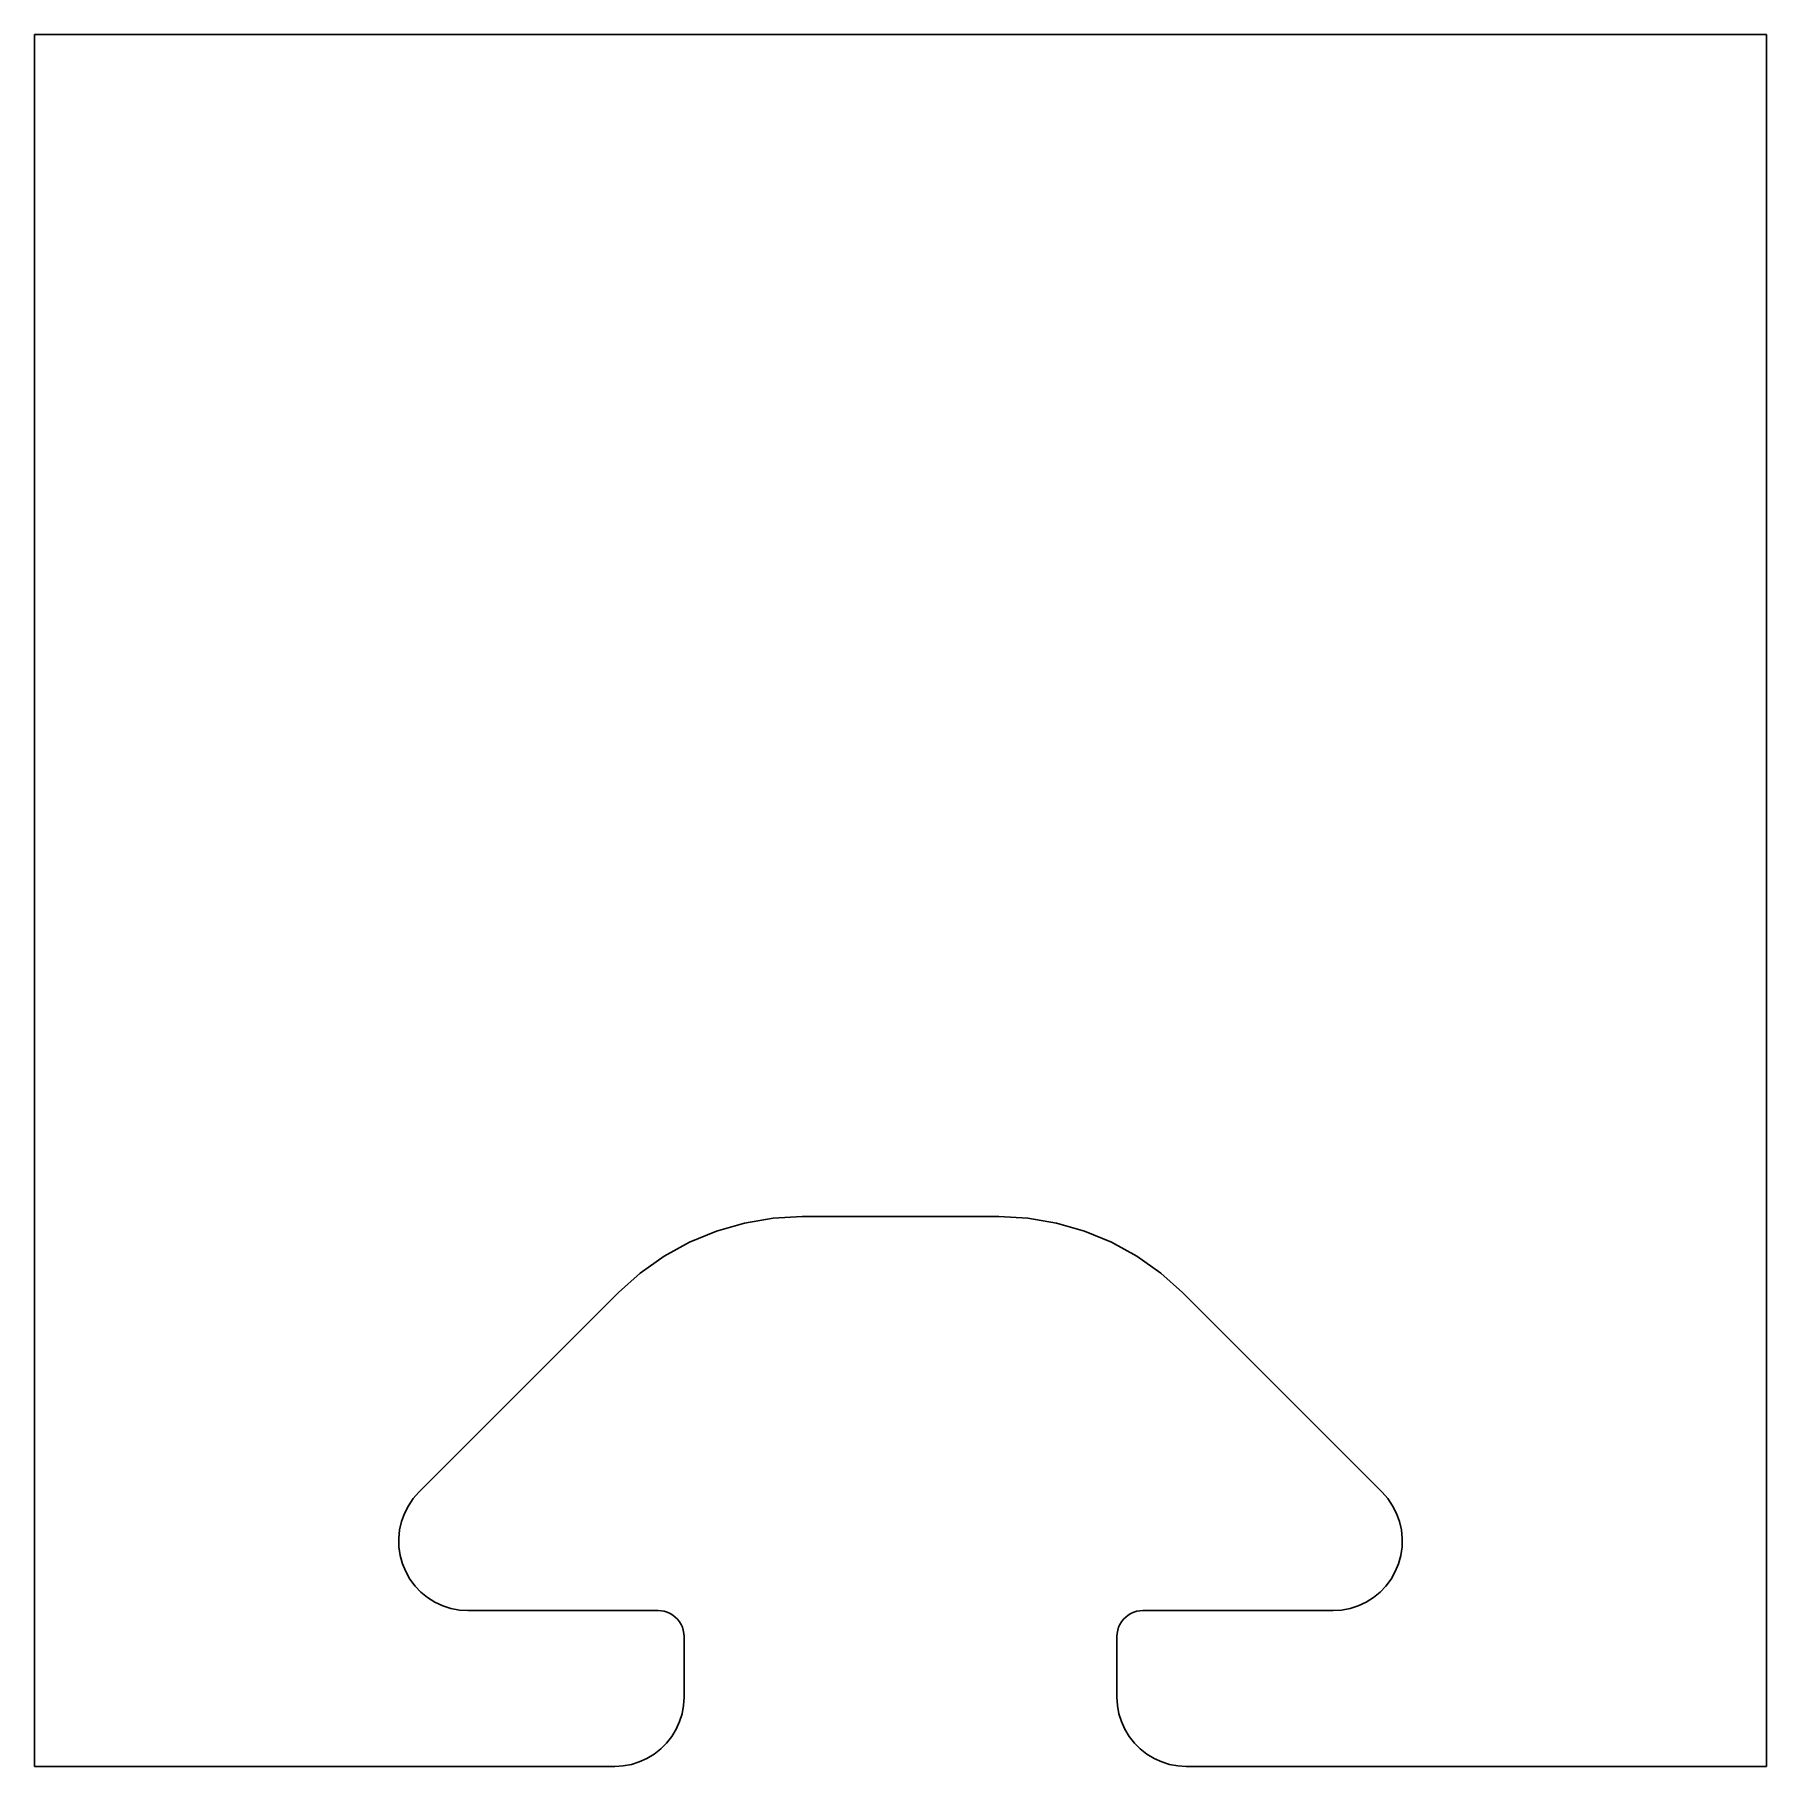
# Model space of a CAD drawing. Header units: metres. Extents: x -10 to 10, y -10 to 10.
import ezdxf

# ---------------------------------------------------------------- set-up
doc = ezdxf.new("R2010")
doc.units = ezdxf.units.M

msp = doc.modelspace()

# ---------------------------------------------------------------- linework, layer by layer
for p, q in [((-9.99998, 10), (-10, -9.99998)), ((10, 9.99998), (-9.99998, 10)), ((9.99998, -10), (10, 9.99998)), ((-2.125, -3.81836), (-1.80176, -3.72559)), ((-1.80176, -3.72559), (-1.4707, -3.66895)), ((-1.4707, -3.66895), (-1.13477, -3.65039)), ((-1.13477, -3.65039), (1.13477, -3.65039)), ((1.13477, -3.65039), (1.4707, -3.66895)), ((1.4707, -3.66895), (1.80176, -3.72559)), ((1.80176, -3.72559), (2.125, -3.81836)), ((-2.73047, -4.10938), (-2.43652, -3.94727)), ((-2.43652, -3.94727), (-2.125, -3.81836)), ((2.125, -3.81836), (2.43652, -3.94727)), ((2.43652, -3.94727), (2.73047, -4.10938)), ((-3.00488, -4.30469), (-2.73047, -4.10938)), ((2.73047, -4.10938), (3.00488, -4.30469)), ((-3.25586, -4.52832), (-3.00488, -4.30469)), ((3.00488, -4.30469), (3.25586, -4.52832)), ((-5.56152, -6.83398), (-3.25586, -4.52832)), ((3.25586, -4.52832), (5.56152, -6.83398)), ((-5.72852, -7.0791), (-5.68262, -6.99023)), ((-5.68262, -6.99023), (-5.62695, -6.9082)), ((-5.62695, -6.9082), (-5.56152, -6.83398)), ((5.56152, -6.83398), (5.62695, -6.9082)), ((5.62695, -6.9082), (5.68262, -6.99023)), ((5.68262, -6.99023), (5.72852, -7.0791)), ((-5.78516, -7.26855), (-5.7627, -7.17188)), ((-5.7627, -7.17188), (-5.72852, -7.0791)), ((5.72852, -7.0791), (5.7627, -7.17188)), ((5.7627, -7.17188), (5.78516, -7.26855)), ((-5.79492, -7.36719), (-5.78516, -7.26855)), ((-5.79297, -7.46582), (-5.79492, -7.36719)), ((5.78516, -7.26855), (5.79492, -7.36719)), ((5.79492, -7.36719), (5.79297, -7.46582)), ((-5.7793, -7.56445), (-5.79297, -7.46582)), ((-5.75293, -7.66016), (-5.7793, -7.56445)), ((5.7793, -7.56445), (5.75293, -7.66016)), ((5.79297, -7.46582), (5.7793, -7.56445)), ((-5.71484, -7.75098), (-5.75293, -7.66016)), ((-5.66602, -7.83789), (-5.71484, -7.75098)), ((5.71484, -7.75098), (5.66602, -7.83789)), ((5.75293, -7.66016), (5.71484, -7.75098)), ((-5.60645, -7.91699), (-5.66602, -7.83789)), ((-5.53809, -7.98828), (-5.60645, -7.91699)), ((-5.46094, -8.05078), (-5.53809, -7.98828)), ((5.53809, -7.98828), (5.46094, -8.05078)), ((5.60645, -7.91699), (5.53809, -7.98828)), ((5.66602, -7.83789), (5.60645, -7.91699)), ((-5.37695, -8.10352), (-5.46094, -8.05078)), ((-5.28711, -8.14551), (-5.37695, -8.10352)), ((-5.19238, -8.17578), (-5.28711, -8.14551)), ((-5.09473, -8.19434), (-5.19238, -8.17578)), ((-4.99609, -8.2002), (-5.09473, -8.19434)), ((5.09473, -8.19434), (4.99609, -8.2002)), ((5.19238, -8.17578), (5.09473, -8.19434)), ((5.28711, -8.14551), (5.19238, -8.17578)), ((5.37695, -8.10352), (5.28711, -8.14551)), ((5.46094, -8.05078), (5.37695, -8.10352)), ((-2.7998, -8.2002), (-4.99609, -8.2002)), ((-2.76367, -8.20215), (-2.7998, -8.2002)), ((-2.72852, -8.20898), (-2.76367, -8.20215)), ((-2.69336, -8.21973), (-2.72852, -8.20898)), ((-2.66016, -8.23438), (-2.69336, -8.21973)), ((-2.62988, -8.25293), (-2.66016, -8.23438)), ((-2.60059, -8.27539), (-2.62988, -8.25293)), ((-2.5752, -8.30078), (-2.60059, -8.27539)), ((-2.55273, -8.3291), (-2.5752, -8.30078)), ((-2.53418, -8.36035), (-2.55273, -8.3291)), ((-2.51953, -8.39355), (-2.53418, -8.36035)), ((-2.50879, -8.42773), (-2.51953, -8.39355)), ((2.51953, -8.39355), (2.50879, -8.42773)), ((2.53418, -8.36035), (2.51953, -8.39355)), ((2.55273, -8.3291), (2.53418, -8.36035)), ((2.5752, -8.30078), (2.55273, -8.3291)), ((2.60059, -8.27539), (2.5752, -8.30078)), ((2.62988, -8.25293), (2.60059, -8.27539)), ((2.66016, -8.23438), (2.62988, -8.25293)), ((2.69336, -8.21973), (2.66016, -8.23438)), ((2.72852, -8.20898), (2.69336, -8.21973)), ((2.76367, -8.20215), (2.72852, -8.20898)), ((2.7998, -8.2002), (2.76367, -8.20215)), ((4.99609, -8.2002), (2.7998, -8.2002)), ((-2.50195, -8.46387), (-2.50879, -8.42773)), ((-2.5, -8.5), (-2.50195, -8.46387)), ((-2.5, -9.2002), (-2.5, -8.5)), ((2.50195, -8.46387), (2.5, -8.5)), ((2.5, -8.5), (2.5, -9.2002)), ((2.50879, -8.42773), (2.50195, -8.46387)), ((-2.55176, -9.4834), (-2.52344, -9.3916)), ((-2.52344, -9.3916), (-2.50586, -9.29688)), ((-2.50586, -9.29688), (-2.5, -9.2002)), ((2.5, -9.2002), (2.50586, -9.29688)), ((2.50586, -9.29688), (2.52344, -9.3916)), ((2.52344, -9.3916), (2.55176, -9.4834)), ((-2.6416, -9.6543), (-2.5918, -9.57227)), ((-2.5918, -9.57227), (-2.55176, -9.4834)), ((2.55176, -9.4834), (2.5918, -9.57227)), ((2.5918, -9.57227), (2.6416, -9.6543)), ((-2.8457, -9.8584), (-2.76953, -9.79883)), ((-2.76953, -9.79883), (-2.70117, -9.73047)), ((-2.70117, -9.73047), (-2.6416, -9.6543)), ((2.6416, -9.6543), (2.70117, -9.73047)), ((2.70117, -9.73047), (2.76953, -9.79883)), ((2.76953, -9.79883), (2.8457, -9.8584)), ((-10, -9.99998), (-3.2998, -10)), ((-3.2998, -10), (-3.20312, -9.99414)), ((-3.20312, -9.99414), (-3.1084, -9.97656)), ((-3.1084, -9.97656), (-3.0166, -9.94824)), ((-3.0166, -9.94824), (-2.92773, -9.9082)), ((-2.92773, -9.9082), (-2.8457, -9.8584)), ((2.8457, -9.8584), (2.92773, -9.9082)), ((2.92773, -9.9082), (3.0166, -9.94824)), ((3.0166, -9.94824), (3.1084, -9.97656)), ((3.1084, -9.97656), (3.20312, -9.99414)), ((3.20312, -9.99414), (3.2998, -10)), ((3.2998, -10), (9.99998, -10))]:
    msp.add_line(p, q)

doc.saveas('drawing.dxf')
